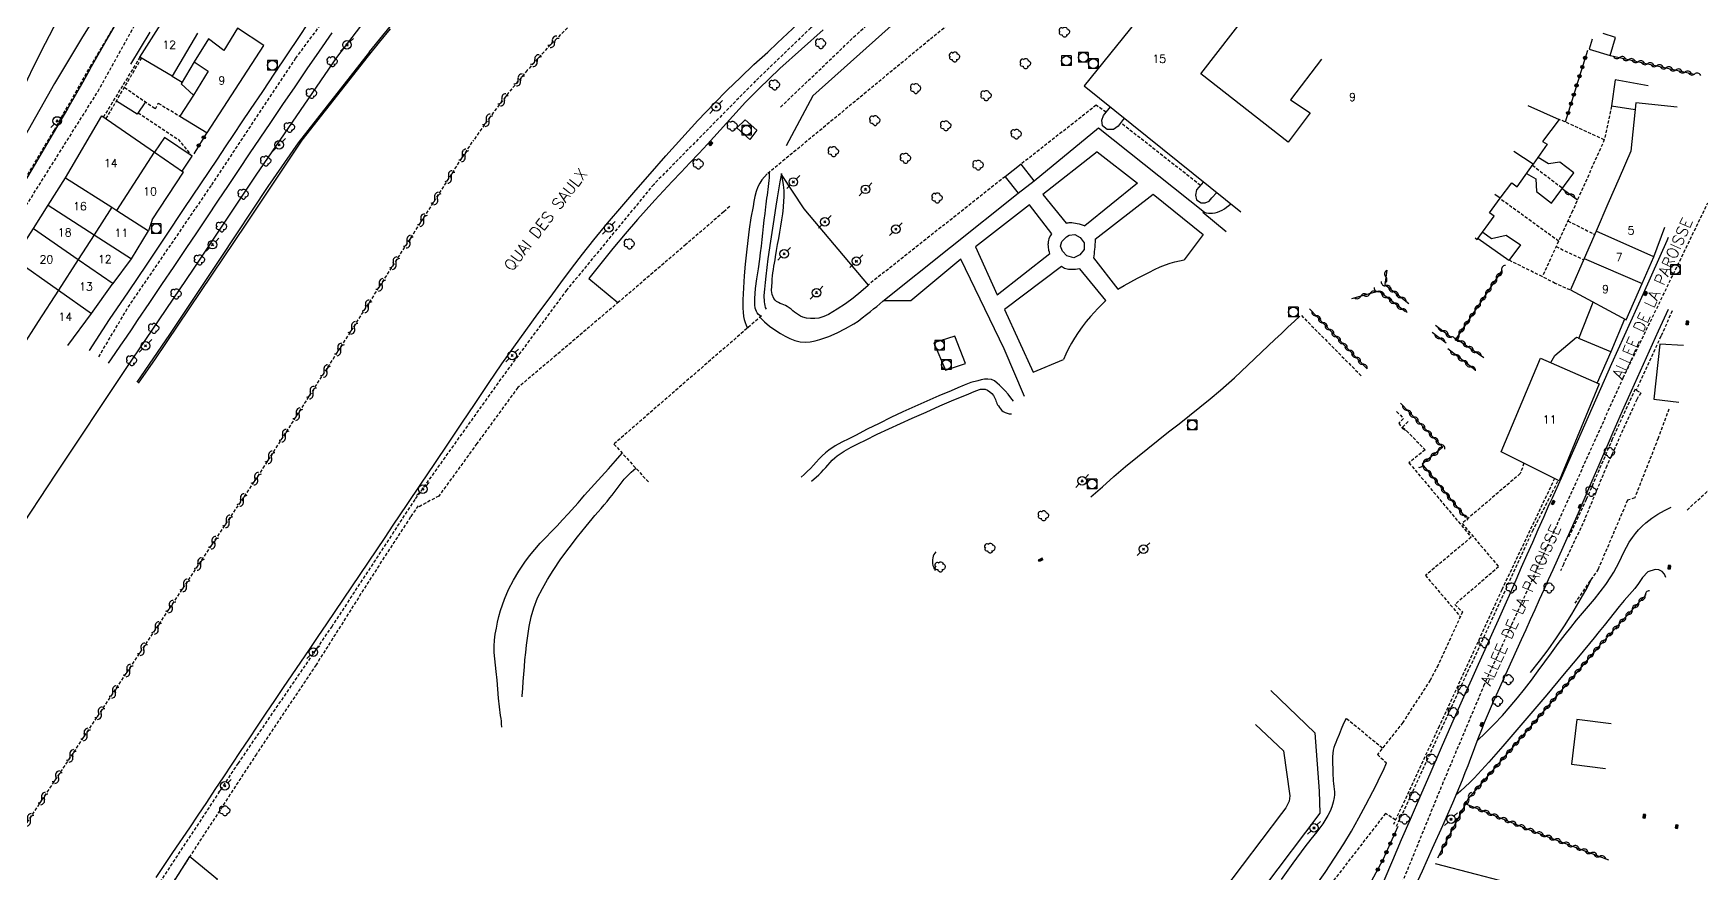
# Model space of a CAD drawing. Header units: millimetres. Extents: x 200000 to 201001, y 52999 to 54001.
# Drawn here: x 200284.6 to 200545.1, y 53679.4 to 53810.6 of the extents above; entities that cross this region are included whole.
import ezdxf
from ezdxf.enums import TextEntityAlignment as Align

# ---------------------------------------------------------------- set-up
doc = ezdxf.new("R2010")
doc.units = ezdxf.units.MM
doc.linetypes.add('DASHED', pattern=[0.75, 0.5, -0.25])
doc.layers.get('0').update_dxf_attribs({"linetype": 'CONTINUOUS'})
for name, color, linetype in [('W0001', 6, 'DASHED'), ('W0006', 2, 'CONTINUOUS'), ('W0008', 7, 'CONTINUOUS'), ('W0010', 4, 'CONTINUOUS'), ('W0014', 7, 'CONTINUOUS'), ('W0017', 7, 'CONTINUOUS'), ('W0071', 7, 'CONTINUOUS'), ('W0101', 7, 'CONTINUOUS'), ('W0104', 1, 'CONTINUOUS'), ('W0105', 7, 'CONTINUOUS'), ('W0112', 1, 'DASHED'), ('W0211', 2, 'CONTINUOUS'), ('W0214', 2, 'CONTINUOUS'), ('W0300', 7, 'CONTINUOUS'), ('W0310', 3, 'CONTINUOUS'), ('W0322', 7, 'CONTINUOUS'), ('W0323', 7, 'CONTINUOUS'), ('W0333', 7, 'CONTINUOUS'), ('W0401', 7, 'CONTINUOUS'), ('W0420', 7, 'CONTINUOUS'), ('W0473', 7, 'CONTINUOUS'), ('W0501', 5, 'DASHED'), ('W0510', 5, 'CONTINUOUS'), ('W0515', 5, 'CONTINUOUS'), ('W0989', 7, 'CONTINUOUS'), ('W0991', 7, 'CONTINUOUS'), ('W1102', 7, 'CONTINUOUS')]:
    doc.layers.add(name, color=color, linetype=linetype)
doc.styles.get("Standard").update_dxf_attribs({"font": 'romans.shx', "width": 0.85})

# ---------------------------------------------------------------- blocks, each defined once
blk = doc.blocks.new('T300')
for p, q in [((-0.8, 0.51), (-0.86, 0.34)), ((-0.86, 0.34), (-0.86, 0.17)), ((-0.86, 0.17), (-0.74, 0.06)), ((-0.69, 0.63), (-0.8, 0.51)), ((-0.8, -0.06), (-0.74, 0.06)), ((-0.74, 0.06), (-0.69, 0.11)), ((-0.57, 0.69), (-0.69, 0.63)), ((-0.46, 0.69), (-0.57, 0.69)), ((-0.29, 0.63), (-0.46, 0.69)), ((-0.29, 0.63), (-0.17, 0.74)), ((-0.23, 0.57), (-0.29, 0.63)), ((-0.17, 0.74), (-0.06, 0.8)), ((-0.06, 0.8), (0.06, 0.8)), ((0.06, 0.8), (0.23, 0.74)), ((0.23, 0.74), (0.34, 0.63)), ((0.34, 0.63), (0.4, 0.51)), ((0.46, 0.46), (0.34, 0.46)), ((0.4, 0.51), (0.4, 0.46)), ((0.57, 0.4), (0.46, 0.46)), ((0.57, 0.4), (0.69, 0.29)), ((0.69, 0.29), (0.74, 0.17)), ((0.74, 0.06), (0.69, -0.17)), ((0.74, 0.17), (0.74, 0.06)), ((-0.8, -0.17), (-0.8, -0.06)), ((-0.8, -0.23), (-0.8, -0.17)), ((-0.74, -0.34), (-0.8, -0.23)), ((-0.69, -0.4), (-0.74, -0.34)), ((-0.51, -0.46), (-0.69, -0.4)), ((-0.4, -0.46), (-0.51, -0.46)), ((-0.4, -0.46), (-0.34, -0.46)), ((-0.34, -0.46), (-0.34, -0.4)), ((-0.34, -0.51), (-0.34, -0.46)), ((-0.29, -0.63), (-0.34, -0.51)), ((-0.17, -0.74), (-0.29, -0.63)), ((-0.06, -0.8), (-0.17, -0.74)), ((0.06, -0.8), (-0.06, -0.8)), ((0.17, -0.74), (0.06, -0.8)), ((0.23, -0.69), (0.17, -0.74)), ((0.29, -0.46), (0.23, -0.46)), ((0.29, -0.63), (0.23, -0.69)), ((0.46, -0.4), (0.29, -0.46)), ((0.34, -0.51), (0.29, -0.63)), ((0.34, -0.51), (0.34, -0.46)), ((0.57, -0.34), (0.46, -0.4)), ((0.63, -0.29), (0.57, -0.34)), ((0.69, -0.17), (0.63, -0.29))]:
    blk.add_line(p, q)
blk = doc.blocks.new('T420')
for p, q in [((0.75, 0.75), (-0.75, 0.75)), ((-0.75, 0.75), (-0.75, -0.75)), ((0.75, 0.75), (0.75, -0.75)), ((0.75, -0.75), (-0.75, -0.75))]:
    blk.add_line(p, q)
blk.add_ellipse((0, 0), major_axis=(-0.53, 0.53), ratio=1, start_param=3.926991, end_param=10.210176)
blk = doc.blocks.new('T473')
for p, q in [((-0.166667, 0.166667), (0.166667, -0.166667)), ((-0.166667, -0.166667), (0.166667, 0.166667)), ((0.500001, 0.500001), (1.000002, 1.000002)), ((-1.000002, -1.000002), (-0.500001, -0.500001))]:
    blk.add_line(p, q)
blk.add_ellipse((0, 0), major_axis=(0.471405, 0.471405), ratio=1, start_param=5.4977871438, end_param=11.780972451)
blk = doc.blocks.new('T401')
for p, q in [((-0.3, 0.3), (0, 0.3)), ((-0.3, -0.25), (-0.3, 0.3)), ((-0.3, 0.15), (0, 0.15)), ((-0.3, 0), (0, 0)), ((0, 0.3), (0, -0.25)), ((-0.3, -0.15), (0, -0.15)), ((-0.3, -0.25), (-0.3, -0.3)), ((-0.3, -0.3), (0, -0.3)), ((0, -0.3), (0, -0.25))]:
    blk.add_line(p, q)
blk = doc.blocks.new('t323o')
at = {"color": 0, "linetype": 'Continuous'}
for radius in [0.25, 0.15]:
    blk.add_circle((0, 0), radius, dxfattribs=at)
blk = doc.blocks.new('t310o')
at = {"color": 0, "linetype": 'Continuous'}
for centre, start, end in [((-0.5, 0.38), 216.8699, 323.1304), ((0.5, -0.37), 36.8699, 143.1303)]:
    blk.add_arc(centre, 0.625, start, end, dxfattribs=at)
blk = doc.blocks.new('t500o')
at = {"color": 0, "linetype": 'Continuous'}
for centre, start, end in [((-0.5, 0.625), 216.8699, 323.1301), ((0.5, -0.125), 36.8699, 143.1301), ((0.5, -0.625), 36.8699, 143.1301), ((-0.5, 0.125), 216.8699, 323.1301)]:
    blk.add_arc(centre, 0.625, start, end, dxfattribs=at)
blk = doc.blocks.new('t322o')
at = {"color": 0, "linetype": 'Continuous'}
for radius in [0.25, 0.15]:
    blk.add_circle((0, 0), radius, dxfattribs=at)

msp = doc.modelspace()

# ---------------------------------------------------------------- linework, layer by layer
at = {"layer": 'W0001'}
for points in [[(200546.79, 54000), (200543.7, 53987.27), (200537.9, 53964.87), (200532.33, 53942.67), (200520.32, 53916.93), (200509.01, 53903.85), (200492.69, 53887.68), (200475.72, 53871.57), (200464.55, 53861.37), (200449.59, 53848.63), (200437.05, 53838.16), (200421.08, 53824.31), (200405.96, 53811.41), (200397.36, 53803.14), (200381.44, 53786.99), (200367.84, 53770.48), (200357.57, 53756.6), (200344.14, 53737.78), (200331.21, 53718.02), (200316.53, 53696.6), (200300.16, 53671.7), (200299.69, 53671)], [(200542.82, 53736.14), (200551.09, 53743.81), (200562.26, 53757.59), (200571, 53771.81), (200577.93, 53789.13), (200582.27, 53806.72), (200586.16, 53822.9), (200589.12, 53834.1), (200595.37, 53858.06), (200601.41, 53880.03), (200606.9, 53899.16), (200613.73, 53919.67), (200622.23, 53940.18), (200630.79, 53958.42), (200639.8, 53973.72), (200653.39, 53988.51), (200664.8, 54000)], [(200294.78, 53760.06), (200299.38, 53767.82), (200312.43, 53786.9), (200325.52, 53806.66), (200337.71, 53823.02), (200349.47, 53835.46), (200372.42, 53855.27), (200385.84, 53866.48), (200401.67, 53879.35), (200419.2, 53894.19), (200433.25, 53905.79), (200443.45, 53915.11), (200454.56, 53926.1), (200466.24, 53939.92), (200475.2, 53953.06)], [(200401.25, 53799.05), (200412.65, 53809.96), (200430.52, 53826.24), (200447.3, 53838.35), (200464.46, 53850.34), (200483.21, 53867.43), (200499.04, 53885.04), (200515.35, 53902.43), (200525.22, 53911.43), (200530.35, 53915.7)], [(200266.09, 53754.88), (200266.09, 53754.88), (200266.09, 53754.88), (200278.66, 53776.07), (200294.68, 53801.53), (200303.61, 53817.66), (200321.26, 53838.62)], [(200493.43, 53671), (200493.49, 53671.16), (200497.49, 53675.85), (200504.6, 53693.27), (200511.1, 53708.71), (200518.19, 53724.26), (200524.66, 53738.62), (200532.84, 53756.79), (200546.05, 53784.09)]]:
    msp.add_lwpolyline(points, dxfattribs=at)
at = {"layer": 'W0006'}
for points in [[(200331.96, 53806.79), (200339.98, 53817.33), (200344.75, 53822.69), (200350.15, 53828.95), (200359.31, 53837.95), (200369.04, 53846.33), (200376.82, 53852.83), (200385.48, 53859.79), (200394.99, 53867.86), (200404.49, 53875.66), (200415.11, 53884.66), (200422.51, 53890.85), (200428.41, 53896.01)], [(200436.27, 53827.59), (200419.51, 53812.62), (200406.31, 53800.83), (200402.11, 53793.03)], [(200281.8, 53732.15), (200288.07, 53741.76), (200298.96, 53758.09), (200309.6, 53773.74), (200319.38, 53788.42), (200331.96, 53806.79)], [(200425.5, 53729.61), (200425.34, 53729.4), (200425.21, 53729.17), (200425.1, 53728.92), (200425.03, 53728.67), (200424.98, 53728.37), (200424.97, 53728.07), (200425, 53727.78), (200425.05, 53727.49), (200425.11, 53727.28), (200425.19, 53727.08), (200425.29, 53726.89), (200425.41, 53726.71)], [(200475.4, 53702.66), (200479.78, 53698.52), (200480.79, 53691.52), (200480.65, 53690.68), (200480.18, 53689.64), (200479.46, 53688.74), (200470.24, 53676.59), (200465.99, 53671)]]:
    msp.add_lwpolyline(points, dxfattribs=at)
at = {"layer": 'W0008'}
for points in [[(200293.44, 53805.05), (200294.67, 53807.23), (200295.92, 53809.39), (200297.21, 53811.54)], [(200331.18, 53810.63), (200329.2, 53807.79), (200327.28, 53805.02), (200325.38, 53802.24), (200323.49, 53799.46), (200321.6, 53796.67), (200319.94, 53794.21), (200318.29, 53791.75), (200316.64, 53789.29), (200314.99, 53786.83), (200313.34, 53784.36), (200311.69, 53781.9), (200310.04, 53779.43), (200308.39, 53776.97), (200306.5, 53774.16), (200304.6, 53771.34), (200302.7, 53768.53), (200300.8, 53765.72), (200299.92, 53764.43), (200299.04, 53763.14), (200298.16, 53761.86), (200297.29, 53760.57), (200296.26, 53759.07)], [(200299.77, 53805.78), (200302.79, 53810.77)], [(200407.9, 53811.12), (200404.5, 53808.11), (200401.14, 53805.06), (200397.86, 53801.92), (200396.82, 53800.87), (200395.8, 53799.81), (200394.8, 53798.73), (200393.81, 53797.64), (200392.82, 53796.54), (200391.84, 53795.44), (200390.84, 53794.35), (200389.85, 53793.26), (200388.48, 53791.8), (200387.1, 53790.34), (200385.72, 53788.88), (200384.34, 53787.43), (200382.97, 53785.97), (200381.6, 53784.5), (200380.25, 53783.01), (200378.92, 53781.51), (200376.97, 53779.25), (200375.05, 53776.96), (200373.17, 53774.65), (200371.32, 53772.3)], [(200293.44, 53805.05), (200292.28, 53802.96), (200291.1, 53800.87), (200289.91, 53798.8), (200288.71, 53796.73), (200283.67, 53788.17), (200278.56, 53779.65), (200273.43, 53771.14), (200268.28, 53762.21), (200268.28, 53762.21), (200268.28, 53762.21), (200264.35, 53755.95)], [(200371.32, 53772.3), (200375.85, 53768.53)], [(200500.46, 53677.57), (200501.48, 53679.78), (200503.08, 53683.32), (200504.67, 53686.87), (200506.22, 53690.43), (200507.73, 53694.02), (200508.18, 53695.13), (200508.62, 53696.24), (200509.04, 53697.37), (200509.46, 53698.49), (200509.88, 53699.61), (200510.31, 53700.73), (200510.75, 53701.85), (200511.2, 53702.96), (200512.59, 53706.22), (200514.04, 53709.46), (200515.5, 53712.7), (200516.96, 53715.93), (200517.66, 53717.49), (200518.36, 53719.05), (200519.07, 53720.6), (200519.77, 53722.16), (200520.48, 53723.71), (200521.18, 53725.27), (200521.88, 53726.83), (200522.58, 53728.38), (200523.67, 53730.82), (200524.76, 53733.26), (200525.84, 53735.71), (200526.92, 53738.15), (200527.65, 53739.84), (200528.38, 53741.52), (200529.1, 53743.21), (200529.82, 53744.9), (200530.54, 53746.59), (200531.27, 53748.28), (200532, 53749.96), (200532.74, 53751.64), (200534.6, 53755.81), (200536.46, 53759.97), (200538.37, 53764.11), (200539.92, 53767.5)], [(200523.17, 53741.12), (200522.68, 53740.08), (200522.2, 53739.03), (200521.72, 53737.99), (200521.25, 53736.94), (200520.37, 53734.99), (200519.51, 53733.03), (200518.65, 53731.08), (200517.79, 53729.12), (200516.93, 53727.16), (200516.08, 53725.2), (200515.22, 53723.24), (200514.35, 53721.28), (200513.31, 53718.96), (200512.27, 53716.64), (200511.23, 53714.32), (200510.18, 53712), (200509.14, 53709.68), (200508.09, 53707.36), (200507.06, 53705.04), (200506.02, 53702.72), (200504.39, 53698.99), (200502.78, 53695.27), (200501.17, 53691.54), (200499.56, 53687.81), (200498.19, 53684.62), (200496.82, 53681.43), (200495.45, 53678.25)]]:
    msp.add_lwpolyline(points, dxfattribs=at)
at = {"layer": 'W0010'}
for points in [[(200337.07, 53807.67), (200338.69, 53809.68), (200340.33, 53811.69)], [(200337.07, 53807.67), (200325.93, 53793.49), (200321.19, 53786.63), (200313.73, 53775.39), (200305.81, 53763.57), (200300.73, 53756.09)]]:
    msp.add_lwpolyline(points, dxfattribs=at)
at = {"layer": 'W0014'}
for points in [[(200326.06, 53810.08), (200324.15, 53807.22), (200322.24, 53804.37), (200320.33, 53801.51), (200318.41, 53798.66), (200317.12, 53796.73), (200315.83, 53794.8), (200314.54, 53792.87), (200313.25, 53790.94), (200311.97, 53789.01), (200310.68, 53787.08), (200309.38, 53785.16), (200308.09, 53783.23), (200305.18, 53778.88), (200302.27, 53774.54), (200299.36, 53770.2), (200296.43, 53765.87), (200293.3, 53761.05), (200293.3, 53761.05)], [(200327.37, 53812.05), (200326.06, 53810.08)], [(200539.87, 53778.69), (200539.67, 53778.18), (200535.97, 53769.9), (200530.99, 53758.94), (200523.17, 53741.12)], [(200449.71, 53738.18), (200451.51, 53739.77), (200453.31, 53741.35), (200455.14, 53742.91), (200456.97, 53744.45), (200458.58, 53745.77), (200460.21, 53747.06), (200461.84, 53748.34), (200463.48, 53749.62), (200465.12, 53750.9), (200466.75, 53752.19), (200468.36, 53753.51), (200469.95, 53754.85), (200472.12, 53756.78), (200474.24, 53758.76), (200476.34, 53760.77), (200478.45, 53762.76), (200479.47, 53763.71), (200480.49, 53764.67), (200481.51, 53765.62), (200482.33, 53766.43)]]:
    msp.add_lwpolyline(points, dxfattribs=at)
at = {"layer": 'W0017'}
for points in [[(200477.79, 53707.95), (200484.66, 53701.37)], [(200484.66, 53701.37), (200485.36, 53692.25), (200485.47, 53688.81)], [(200485.47, 53688.81), (200476.69, 53677.16), (200471.92, 53671)], [(200503.49, 53680.92), (200509.89, 53679.3), (200517.08, 53677.4)]]:
    msp.add_lwpolyline(points, dxfattribs=at)
at = {"layer": 'W0071'}
for points in [[(200450.69, 53792.07), (200442.19, 53785.41), (200445.87, 53780.93)], [(200450.69, 53792.07), (200457.01, 53787.17), (200448.79, 53780.51)], [(200450.39, 53778.44), (200459.42, 53785.45), (200467.26, 53779.14), (200464.28, 53775.23)], [(200443.59, 53779.26), (200440.12, 53783.81), (200431.7, 53777.22), (200435.08, 53769.76), (200443.31, 53776.21)], [(200467.17, 53782.65), (200470.83, 53779.63)], [(200443.31, 53776.21), (200443.23, 53776.42), (200443.17, 53776.64), (200443.12, 53776.86), (200443.09, 53777.09), (200443.08, 53777.23), (200443.07, 53777.37), (200443.06, 53777.52), (200443.06, 53777.66), (200443.07, 53777.81), (200443.08, 53777.95), (200443.11, 53778.1), (200443.14, 53778.24), (200443.21, 53778.51), (200443.31, 53778.77), (200443.44, 53779.03), (200443.59, 53779.26)], [(200445.87, 53780.93), (200446.02, 53780.97), (200446.17, 53780.99), (200446.32, 53781.01), (200446.48, 53781.01), (200446.75, 53781.01), (200447.02, 53780.98), (200447.29, 53780.95), (200447.56, 53780.89), (200447.88, 53780.82), (200448.19, 53780.73), (200448.49, 53780.63), (200448.79, 53780.51)], [(200450.39, 53778.44), (200450.37, 53778.03), (200450.35, 53777.62), (200450.32, 53777.21), (200450.28, 53776.81), (200450.24, 53776.48), (200450.2, 53776.16), (200450.15, 53775.84), (200450.1, 53775.52)], [(200439.35, 53753.84), (200436.16, 53761.31), (200429.4, 53775.29), (200421.59, 53768.78), (200417.31, 53768.81)], [(200445.11, 53774.14), (200436.21, 53767.47), (200440.72, 53757.65), (200445.43, 53759.63)], [(200447.96, 53773.78), (200447.64, 53773.73), (200447.32, 53773.7), (200447, 53773.69), (200446.67, 53773.69), (200446.45, 53773.7), (200446.23, 53773.72), (200446.01, 53773.76), (200445.79, 53773.81), (200445.61, 53773.87), (200445.44, 53773.95), (200445.27, 53774.04), (200445.11, 53774.14)], [(200452.05, 53768.84), (200447.96, 53773.78)], [(200450.1, 53775.52), (200453.92, 53770.63)], [(200453.92, 53770.63), (200454.93, 53771.22), (200455.95, 53771.79), (200456.97, 53772.34), (200458.01, 53772.88), (200458.84, 53773.29), (200459.67, 53773.7), (200460.51, 53774.09), (200461.38, 53774.43), (200462.09, 53774.67), (200462.81, 53774.89), (200463.54, 53775.07), (200464.28, 53775.23)], [(200452.05, 53768.84), (200451.42, 53768.25), (200450.81, 53767.63), (200450.22, 53767), (200449.65, 53766.35), (200448.98, 53765.55), (200448.33, 53764.72), (200447.71, 53763.87), (200447.14, 53762.99), (200446.66, 53762.18), (200446.21, 53761.35), (200445.81, 53760.5), (200445.43, 53759.63)], [(200510.05, 53700.11), (200511.4, 53701.39), (200512.7, 53702.7), (200513.97, 53704.05), (200515.2, 53705.44), (200516.33, 53706.8), (200517.43, 53708.19), (200518.5, 53709.59), (200519.55, 53711.01), (200520.59, 53712.44), (200521.63, 53713.86), (200522.69, 53715.28), (200523.76, 53716.68), (200524.66, 53717.81), (200525.57, 53718.92), (200526.5, 53720.01), (200527.43, 53721.11), (200528.35, 53722.22), (200529.24, 53723.35), (200530.11, 53724.5), (200530.93, 53725.69), (200531.39, 53726.43), (200531.81, 53727.2), (200532.2, 53727.98), (200532.58, 53728.77), (200532.96, 53729.56), (200533.36, 53730.34), (200533.79, 53731.1), (200534.28, 53731.83), (200534.75, 53732.45), (200535.25, 53733.05), (200535.8, 53733.61), (200536.38, 53734.13), (200537.3, 53734.84), (200538.27, 53735.48), (200539.28, 53736.06), (200540.33, 53736.56)], [(200539.52, 53725.58), (200539.3, 53726.11), (200538.91, 53726.53), (200538.4, 53726.79), (200537.83, 53726.86), (200536.7, 53726.47), (200535.83, 53725.61), (200535.23, 53724.66), (200534.67, 53723.88), (200533.83, 53722.96), (200533.01, 53722.01), (200532.21, 53721.06), (200531.43, 53720.08), (200530.65, 53719.11), (200529.88, 53718.13), (200529.1, 53717.16), (200528.31, 53716.2), (200525.84, 53713.22), (200523.37, 53710.25), (200520.89, 53707.29), (200518.39, 53704.34), (200516.22, 53701.8), (200514.05, 53699.25), (200511.85, 53696.74), (200509.57, 53694.29), (200508.88, 53693.59), (200508.17, 53692.91), (200507.45, 53692.25), (200506.71, 53691.6)]]:
    msp.add_lwpolyline(points, dxfattribs=at)
at = {"layer": 'W0101'}
for points in [[(200462.82, 53832.49), (200468.55, 53827.39), (200468.61, 53827.39), (200455.7, 53811.05), (200448.66, 53802.36), (200473.15, 53782.69), (200473.15, 53782.69)], [(200301.21, 53806.85), (200305.55, 53813.72)], [(200483.93, 53798.15), (200480.54, 53793.58), (200466.86, 53804.26), (200474.28, 53813.76)], [(200310.18, 53810.6), (200306.23, 53803.88), (200301.21, 53806.85)], [(200320.56, 53808.68), (200316.43, 53811.39), (200314.33, 53807.9), (200311.93, 53809.73), (200309.68, 53806.1), (200311.87, 53804.66), (200309.6, 53800.9), (200307.46, 53797.64), (200311.73, 53795.04)], [(200311.73, 53795.04), (200320.56, 53808.68)], [(200485.72, 53806.53), (200480.88, 53800.19), (200483.93, 53798.15)], [(200541.29, 53799.04), (200534.82, 53799.71), (200534.05, 53792.16)], [(200289.58, 53788.03), (200295.26, 53797.7)], [(200295.26, 53797.7), (200303.51, 53792.01)], [(200517.96, 53799.32), (200522.83, 53797.14), (200520.22, 53793.67), (200520.99, 53793.25), (200518.79, 53790.14)], [(200303.51, 53792.01), (200308.04, 53788.88)], [(200534.05, 53792.16), (200532.22, 53787.98)], [(200513.64, 53784.82), (200515.43, 53787.25), (200516.27, 53786.59), (200518.79, 53790.14)], [(200286.88, 53783.72), (200289.58, 53788.03)], [(200303.13, 53781.46), (200308.04, 53788.88)], [(200532.22, 53787.98), (200530.45, 53783.95)], [(200509.7, 53778.65), (200510.04, 53778.39), (200512.68, 53782.01), (200511.96, 53782.55), (200513.64, 53784.82)], [(200530.45, 53783.95), (200528.61, 53779.7)], [(200284.57, 53780.1), (200286.88, 53783.72)], [(200303.13, 53781.46), (200302.57, 53779.75)], [(200281.55, 53775.35), (200281.72, 53775.64), (200284.57, 53780.1)], [(200299.9, 53775.38), (200302.57, 53779.75)], [(200528.61, 53779.7), (200526.76, 53775.43)], [(200537.64, 53775.66), (200539.33, 53780.28)], [(200297.02, 53771.5), (200299.9, 53775.38)], [(200526.76, 53775.43), (200524.63, 53770.5), (200533.32, 53765.82)], [(200535.81, 53771.5), (200537.64, 53775.66)], [(200293.64, 53766.8), (200296.9, 53771.34), (200297.02, 53771.5)], [(200533.32, 53765.82), (200535.81, 53771.5)], [(200289.93, 53761.82), (200293.64, 53766.8)], [(200522.86, 53740.71), (200513.76, 53745.2), (200519.94, 53759.84), (200529.11, 53755.82)], [(200529.11, 53755.82), (200522.86, 53740.71)], [(200530.94, 53702.76), (200525.61, 53703.43), (200524.79, 53696.46), (200530.07, 53695.8)]]:
    msp.add_lwpolyline(points, dxfattribs=at)
at = {"layer": 'W0104'}
for points in [[(200527.97, 53809.67), (200527.5, 53808.12), (200530.79, 53807.11), (200531.65, 53809.94), (200529.73, 53810.53)], [(200309.68, 53806.1), (200307.66, 53802.67), (200309.6, 53800.9)], [(200306.23, 53803.88), (200307.82, 53802.94)], [(200536.74, 53802.35), (200536.74, 53802.35), (200536.74, 53802.35), (200531.59, 53803.3), (200531.02, 53799.24), (200534.72, 53798.67)], [(200302.1, 53799.85), (200300.79, 53797.93), (200297.54, 53800)], [(200454.92, 53797.33), (200453.96, 53796.06), (200453.23, 53795.58), (200452.28, 53795.56), (200451.52, 53796.13), (200451.44, 53797.01), (200451.69, 53797.76), (200452.76, 53799.07)], [(200307.83, 53789.03), (200309.35, 53791.4), (200305.06, 53794.29), (200303.51, 53792.01)], [(200517.76, 53788.69), (200519.19, 53787.86), (200519.3, 53785.89), (200521.62, 53784.04), (200525.15, 53788.79), (200522.95, 53790.47), (200521.16, 53790.17), (200519.54, 53791.2)], [(200467.32, 53787.36), (200466.19, 53786.12), (200466.07, 53785.3), (200466.22, 53784.56), (200466.91, 53784.1), (200467.58, 53784.11), (200468.19, 53784.39), (200468.59, 53784.87), (200469.37, 53785.71)], [(200510.93, 53779.55), (200512.29, 53778.55), (200514.57, 53779.07), (200516.78, 53777.53), (200514.99, 53775.09), (200510.17, 53778.5)], [(200533.06, 53765.96), (200530.9, 53760.84), (200525.9, 53762.94), (200528.13, 53768.61)], [(200521.52, 53759.15), (200522.15, 53760.26), (200525.52, 53763.14), (200525.9, 53763.01)], [(200530.9, 53760.84), (200528.75, 53755.98)]]:
    msp.add_lwpolyline(points, dxfattribs=at)
msp.add_lwpolyline([(200308.97, 53682.05), (200305.81, 53677.11), (200309.94, 53673.6), (200313.31, 53678.47)], close=True, dxfattribs=at)
at = {"layer": 'W0105'}
msp.add_lwpolyline([(200438.36, 53785.6), (200440.83, 53787.54), (200438.8, 53790.14), (200436.32, 53788.19)], close=True, dxfattribs=at)
at = {"layer": 'W0112'}
for points in [[(200293.45, 53805.36), (200299.37, 53815.25), (200305.39, 53824.04), (200306.76, 53826.17)], [(200436.66, 53819.46), (200424.49, 53809.54)], [(200424.49, 53809.54), (200399.17, 53788.61)], [(200275.51, 53777.72), (200276.68, 53776.93), (200280.62, 53783.37), (200287.81, 53795.42), (200293.45, 53805.36)], [(200301.21, 53806.85), (200295.53, 53797.52)], [(200295.92, 53797.25), (200301.44, 53806.65)], [(200298.79, 53802.14), (200303.66, 53798.77), (200304.08, 53799.65)], [(200304.08, 53799.65), (200307.46, 53797.64)], [(200300.96, 53798.17), (200307.17, 53794.04), (200309.35, 53791.4)], [(200452.11, 53798.27), (200450.53, 53799.33), (200438.73, 53790.08)], [(200531.02, 53799.18), (200529.89, 53793.97), (200524.94, 53782.86), (200520.19, 53772.58), (200515.03, 53775.14)], [(200529.89, 53793.95), (200522.83, 53797.14)], [(200466.83, 53786.82), (200454.37, 53796.6)], [(200518.67, 53789.97), (200523.37, 53786.39)], [(200436.32, 53788.19), (200414.92, 53771.27)], [(200522.75, 53778.12), (200513.59, 53784.76)], [(200392.37, 53782.69), (200386.47, 53777.59), (200376.01, 53768.64), (200366.22, 53760.31), (200360.22, 53755.26)], [(200393.31, 53783.53), (200392.37, 53782.69)], [(200524.21, 53781.27), (200528.38, 53779.16)], [(200522.36, 53777.28), (200526.67, 53775.21)], [(200524.57, 53770.5), (200522.22, 53771.53), (200520.19, 53772.58)], [(200398.27, 53766.45), (200375.23, 53746.44), (200380.62, 53740.5)], [(200482.58, 53766.52), (200491.94, 53757.08)], [(200540.5, 53767.23), (200538.72, 53763.26), (200534.87, 53754.85)], [(200360.22, 53755.26), (200353.82, 53746.5), (200347.88, 53738.31)], [(200534.87, 53754.85), (200535.6, 53754.44), (200534.96, 53753.42), (200530.26, 53743.02), (200526.54, 53734.02), (200523.5, 53727.65), (200523.04, 53726.62)], [(200534.69, 53755.02), (200531.14, 53747.21), (200527.07, 53737.78), (200524.32, 53731.89)], [(200497.46, 53751.51), (200498.54, 53750.42), (200497.78, 53749.69), (200498.39, 53748.86), (200498.99, 53748.52)], [(200539.99, 53751.9), (200538.29, 53747.34), (200534.64, 53738.04), (200533.51, 53737.66), (200528.93, 53726.91), (200525.27, 53721.6)], [(200499.27, 53749.95), (200498.39, 53749.1), (200498.99, 53748.52), (200501.91, 53745.53), (200499.38, 53743.52), (200509.12, 53731.89), (200501.96, 53725.92), (200507.32, 53719.58)], [(200517.34, 53743.44), (200516.77, 53741.82), (200507.67, 53734.03), (200513.39, 53727.27), (200506.55, 53721.39), (200507.76, 53720.22), (200503.92, 53711.93), (200502.71, 53709.59), (200498.41, 53702.95), (200494.45, 53697.94), (200495.9, 53696.65)], [(200522.12, 53741.07), (200513.9, 53723.7), (200504.09, 53702.37), (200496.97, 53687.05)], [(200497.46, 53686.76), (200504.46, 53701.96), (200512.95, 53720.35), (200518.69, 53732.85), (200522.72, 53740.78)], [(200347.88, 53738.31), (200344.74, 53736.63)], [(200344.66, 53736.78), (200343.45, 53735.05), (200337.33, 53725.62), (200328.71, 53711.95), (200319.4, 53698.03), (200302.62, 53672.25)], [(200495.24, 53698.94), (200489.56, 53703.61)], [(200497.29, 53687.72), (200495.72, 53688.77), (200483.48, 53672.93)]]:
    msp.add_lwpolyline(points, dxfattribs=at)
at = {"layer": 'W0211'}
for points in [[(200304.92, 53827.38), (200304.12, 53826.37), (200303.3, 53825.37), (200302.48, 53824.37), (200301.65, 53823.39), (200301.19, 53822.87), (200300.72, 53822.36), (200300.24, 53821.85), (200299.76, 53821.35), (200299.29, 53820.84), (200298.82, 53820.32), (200298.37, 53819.79), (200297.94, 53819.24), (200296.75, 53817.52), (200295.66, 53815.73), (200294.61, 53813.91), (200293.54, 53812.12), (200292.11, 53809.78), (200290.68, 53807.43), (200289.26, 53805.09), (200287.85, 53802.74)], [(200287.85, 53802.74), (200282.63, 53793.44), (200277.48, 53784.45), (200273.61, 53778.53), (200272.02, 53775.85), (200270.86, 53775.21), (200269.45, 53775.49), (200262.62, 53777.87), (200261.44, 53778.24)], [(200440.83, 53787.54), (200450.92, 53795.79), (200467.43, 53782.66)], [(200398.24, 53766.36), (200398, 53766.51), (200397.79, 53766.69), (200397.62, 53766.91), (200397.48, 53767.16), (200397.31, 53767.65), (200397.24, 53768.17), (200397.23, 53768.68), (200397.24, 53769.19), (200397.32, 53770.73), (200397.53, 53772.26), (200397.79, 53773.78), (200398.01, 53775.3), (200398.13, 53776.32), (200398.25, 53777.34), (200398.36, 53778.36), (200398.48, 53779.38), (200398.59, 53780.4), (200398.71, 53781.42), (200398.83, 53782.44), (200398.95, 53783.46), (200399.01, 53783.91), (200399.07, 53784.37), (200399.13, 53784.83), (200399.2, 53785.29), (200399.26, 53785.75), (200399.32, 53786.21), (200399.38, 53786.67), (200399.43, 53787.13), (200399.47, 53787.57), (200399.5, 53788.02), (200399.53, 53788.47), (200399.55, 53788.92)], [(200401.38, 53788.68), (200401.15, 53787.41), (200400.94, 53786.14), (200400.73, 53784.86), (200400.52, 53783.58), (200400.09, 53780.85), (200399.67, 53778.12), (200399.28, 53775.38), (200398.95, 53772.64), (200398.84, 53771.65), (200398.72, 53770.65), (200398.66, 53769.64), (200398.69, 53768.63), (200398.73, 53768.34), (200398.79, 53768.05), (200398.87, 53767.76), (200398.98, 53767.49)], [(200417.23, 53768.75), (200438.36, 53785.6)], [(200467.43, 53782.66), (200467.74, 53782.56), (200468.06, 53782.49), (200468.39, 53782.47), (200468.72, 53782.48), (200469.11, 53782.55), (200469.49, 53782.66), (200469.85, 53782.81), (200470.2, 53782.98), (200470.57, 53783.19), (200470.91, 53783.42), (200471.24, 53783.68), (200471.55, 53783.96)], [(200398.02, 53766.24), (200398.76, 53765.53), (200399.55, 53764.87), (200400.38, 53764.27), (200401.25, 53763.72), (200401.97, 53763.3), (200402.71, 53762.92), (200403.5, 53762.61), (200404.32, 53762.42), (200405.1, 53762.36), (200405.87, 53762.42), (200406.63, 53762.55), (200407.37, 53762.74), (200408.77, 53763.21), (200410.11, 53763.8), (200411.41, 53764.48), (200412.68, 53765.21), (200413.37, 53765.65), (200414.02, 53766.14), (200414.66, 53766.65), (200415.29, 53767.15), (200415.78, 53767.54), (200416.27, 53767.94), (200416.75, 53768.34), (200417.23, 53768.75)], [(200406.08, 53740.66), (200407.24, 53741.65), (200407.61, 53742.01), (200407.97, 53742.39), (200408.3, 53742.77), (200408.64, 53743.16), (200408.98, 53743.55), (200409.33, 53743.93), (200409.71, 53744.29), (200410.1, 53744.62), (200411.16, 53745.34), (200412.27, 53745.95), (200413.41, 53746.51), (200414.54, 53747.07), (200416.33, 53747.96), (200418.15, 53748.81), (200419.97, 53749.64), (200421.8, 53750.46), (200423.97, 53751.43), (200426.14, 53752.41), (200428.33, 53753.34), (200430.55, 53754.21), (200431.14, 53754.47), (200431.77, 53754.77), (200432.46, 53754.99), (200433.18, 53755), (200433.58, 53754.86), (200433.93, 53754.61), (200434.23, 53754.31), (200434.48, 53754), (200434.61, 53753.82), (200434.72, 53753.62), (200434.81, 53753.41), (200434.89, 53753.2), (200434.97, 53753), (200435.05, 53752.79), (200435.14, 53752.58), (200435.26, 53752.39), (200435.42, 53752.15), (200435.59, 53751.92), (200435.79, 53751.7), (200436.02, 53751.52), (200436.32, 53751.36), (200436.64, 53751.25), (200436.97, 53751.18), (200437.31, 53751.17)], [(200360.89, 53706.99), (200360.91, 53707.12), (200360.99, 53708.25), (200361.07, 53709.38), (200361.15, 53710.51), (200361.24, 53711.65), (200361.34, 53712.77), (200361.45, 53713.9), (200361.6, 53715.03), (200361.79, 53716.5), (200362.01, 53717.97), (200362.3, 53719.44), (200362.71, 53720.88), (200363.32, 53722.41), (200364.06, 53723.88), (200364.87, 53725.3), (200365.73, 53726.7), (200366.93, 53728.5), (200368.22, 53730.24), (200369.55, 53731.94), (200370.89, 53733.64), (200371.35, 53734.2), (200371.81, 53734.75), (200372.27, 53735.3), (200372.75, 53735.85), (200373.22, 53736.39), (200373.69, 53736.94), (200374.15, 53737.49), (200374.61, 53738.04), (200374.94, 53738.45), (200375.25, 53738.87), (200375.56, 53739.29), (200375.87, 53739.71), (200376.19, 53740.13), (200376.51, 53740.55), (200376.85, 53740.95), (200377.2, 53741.34), (200377.54, 53741.7), (200377.9, 53742.03), (200378.28, 53742.35), (200378.67, 53742.66)], [(200518.38, 53710.75), (200519.77, 53712.52), (200521.12, 53714.33), (200522.42, 53716.18), (200523.67, 53718.05), (200524.82, 53719.88), (200525.93, 53721.74), (200526.98, 53723.63), (200527.99, 53725.54)], [(200480.04, 53671), (200480.85, 53672.03), (200481.65, 53673.08), (200482.43, 53674.13), (200483.21, 53675.19), (200484.76, 53677.35), (200486.28, 53679.54), (200487.76, 53681.75), (200489.19, 53684), (200490.39, 53686.01), (200491.55, 53688.05), (200492.66, 53690.11), (200493.75, 53692.19), (200494.31, 53693.29), (200494.86, 53694.4), (200495.39, 53695.52), (200495.9, 53696.65)]]:
    msp.add_lwpolyline(points, dxfattribs=at)
at = {"layer": 'W0214'}
for points in [[(200282.8, 53801.57), (200284.59, 53805.33), (200286.45, 53809.06), (200288.37, 53812.75), (200290.35, 53816.42), (200291.85, 53819.13), (200293.38, 53821.84), (200294.99, 53824.51), (200296.73, 53827.09), (200297.19, 53827.7), (200297.66, 53828.3), (200298.17, 53828.87), (200298.73, 53829.39), (200299.09, 53829.69), (200299.48, 53829.95), (200299.89, 53830.19), (200300.31, 53830.4)], [(200399.17, 53788.61), (200398.73, 53788.17), (200398.34, 53787.68), (200398, 53787.16), (200397.71, 53786.62), (200397.43, 53785.87), (200397.23, 53785.1), (200397.09, 53784.32), (200396.95, 53783.55), (200396.63, 53781.78), (200396.36, 53779.99), (200396.13, 53778.2), (200395.92, 53776.41), (200395.73, 53774.55), (200395.57, 53772.69), (200395.44, 53770.82), (200395.38, 53768.94), (200395.37, 53768.3), (200395.38, 53767.66), (200395.41, 53767.01), (200395.49, 53766.37), (200395.59, 53765.9), (200395.72, 53765.44), (200395.88, 53764.98), (200396.07, 53764.54)], [(200414.93, 53771.2), (200413.79, 53770.19), (200412.61, 53769.24), (200411.38, 53768.35), (200410.11, 53767.52), (200409.43, 53767.1), (200408.74, 53766.69), (200408, 53766.34), (200407.22, 53766.11), (200406.59, 53766.03), (200405.95, 53766.02), (200405.32, 53766.11), (200404.71, 53766.27), (200404.36, 53766.41), (200404.04, 53766.6), (200403.74, 53766.81), (200403.45, 53767.03), (200403.17, 53767.26), (200402.89, 53767.49), (200402.6, 53767.72), (200402.3, 53767.92), (200402.04, 53768.07), (200401.76, 53768.19), (200401.48, 53768.3), (200401.2, 53768.41), (200400.91, 53768.54), (200400.63, 53768.71), (200400.39, 53768.92), (200400.18, 53769.17), (200399.93, 53769.78), (200399.86, 53770.44), (200399.9, 53771.08), (200399.93, 53771.68), (200399.95, 53772.19), (200400, 53772.69), (200400.06, 53773.19), (200400.14, 53773.69), (200400.22, 53774.19), (200400.31, 53774.69), (200400.39, 53775.19), (200400.47, 53775.69), (200400.62, 53776.65), (200400.79, 53777.61), (200400.96, 53778.56), (200401.13, 53779.52), (200401.3, 53780.48), (200401.45, 53781.44), (200401.59, 53782.4), (200401.69, 53783.37), (200401.72, 53783.75), (200401.75, 53784.13), (200401.78, 53784.51), (200401.79, 53784.9), (200401.8, 53785.28), (200401.8, 53785.66), (200401.79, 53786.04), (200401.77, 53786.43), (200401.72, 53786.99), (200401.63, 53787.56), (200401.52, 53788.12), (200401.38, 53788.67)], [(200437.62, 53753.11), (200437.21, 53753.68), (200436.78, 53754.23), (200436.31, 53754.75), (200435.82, 53755.25), (200435.46, 53755.61), (200435.08, 53755.97), (200434.66, 53756.29), (200434.17, 53756.51), (200433.63, 53756.59), (200433.09, 53756.56), (200432.57, 53756.45), (200432.07, 53756.33), (200430.99, 53756.03), (200429.94, 53755.64), (200428.92, 53755.2), (200427.89, 53754.77), (200425.99, 53753.98), (200424.1, 53753.15), (200422.23, 53752.31), (200420.36, 53751.45), (200418.49, 53750.56), (200416.64, 53749.66), (200414.8, 53748.74), (200412.96, 53747.79), (200411.91, 53747.25), (200410.84, 53746.72), (200409.79, 53746.14), (200408.8, 53745.48), (200408.27, 53745.05), (200407.77, 53744.59), (200407.29, 53744.11), (200406.82, 53743.62), (200406.37, 53743.12), (200405.91, 53742.62), (200405.43, 53742.14), (200404.94, 53741.68), (200404.45, 53741.26)], [(200357.71, 53702.21), (200357.71, 53702.26), (200357.69, 53702.71), (200357.65, 53703.16), (200357.6, 53703.61), (200357.53, 53704.05), (200357.47, 53704.5), (200357.41, 53704.95), (200357.36, 53705.39), (200357.23, 53706.78), (200357.11, 53708.17), (200356.98, 53709.56), (200356.86, 53710.94), (200356.74, 53711.92), (200356.61, 53712.89), (200356.51, 53713.88), (200356.51, 53714.87), (200356.6, 53715.81), (200356.71, 53716.75), (200356.87, 53717.68), (200357.06, 53718.61), (200357.28, 53719.52), (200357.54, 53720.43), (200357.83, 53721.33), (200358.15, 53722.22), (200358.79, 53723.74), (200359.54, 53725.2), (200360.38, 53726.61), (200361.3, 53727.97), (200362.06, 53729), (200362.87, 53729.98), (200363.72, 53730.94), (200364.59, 53731.87), (200365.47, 53732.78), (200366.35, 53733.69), (200367.22, 53734.62), (200368.08, 53735.55), (200368.59, 53736.13), (200369.11, 53736.71), (200369.62, 53737.28), (200370.14, 53737.86), (200370.65, 53738.44), (200371.17, 53739.02), (200371.69, 53739.59), (200372.2, 53740.17), (200373.28, 53741.38), (200374.37, 53742.59), (200375.45, 53743.8), (200376.54, 53745)], [(200489.56, 53703.61), (200489.18, 53702.78), (200488.82, 53701.94), (200488.47, 53701.1), (200488.13, 53700.25), (200487.97, 53699.85), (200487.81, 53699.45), (200487.66, 53699.05), (200487.56, 53698.63), (200487.45, 53697.64), (200487.44, 53696.66), (200487.48, 53695.67), (200487.51, 53694.69), (200487.53, 53694.26), (200487.57, 53693.83), (200487.62, 53693.41), (200487.67, 53692.98), (200487.71, 53692.55), (200487.74, 53692.11), (200487.73, 53691.67), (200487.69, 53691.24), (200487.55, 53690.5), (200487.33, 53689.79), (200487.06, 53689.09), (200486.73, 53688.42), (200485.94, 53687.12), (200485.02, 53685.9), (200484.05, 53684.72), (200483.12, 53683.53), (200481.26, 53680.99), (200479.41, 53678.44)]]:
    msp.add_lwpolyline(points, dxfattribs=at)
at = {"layer": 'W0310'}
for points in [[(200530.79, 53807.11), (200543.99, 53804.21)], [(200523.3, 53786.33), (200525.69, 53784.55)], [(200495.91, 53773.6), (200495.6, 53771.35), (200499.34, 53768.37)], [(200513.91, 53773.55), (200506.77, 53762.93), (200511.08, 53759.93)], [(200498.82, 53767.11), (200494.67, 53770.3), (200490.4, 53769.13)], [(200483.86, 53767.55), (200489.63, 53761.52), (200492.86, 53758.18)], [(200505.19, 53762.21), (200503.03, 53763.87)], [(200503.55, 53765.02), (200506, 53763.07)], [(200509.65, 53758.01), (200505.46, 53761.3)], [(200498.04, 53752.81), (200504.68, 53745.94), (200501.43, 53743.3), (200508.2, 53734.97)], [(200536.45, 53722.96), (200528.96, 53714.79), (200517.81, 53701.65), (200508.7, 53691.12)], [(200508.7, 53691.12), (200503.86, 53681.8)], [(200508.26, 53690.27), (200518.23, 53686.21), (200530.53, 53681.54)]]:
    msp.add_lwpolyline(points, dxfattribs=at)
at = {"layer": 'W0322'}
msp.add_lwpolyline([(200489.22, 53671), (200490.23, 53672.08), (200491.04, 53673.53), (200495.36, 53681.59), (200497.69, 53686.76)], dxfattribs=at)
at = {"layer": 'W0323'}
for points in [[(200527.26, 53807.9), (200523.79, 53796.71)], [(200311.64, 53795.09), (200309.61, 53791.78)]]:
    msp.add_lwpolyline(points, dxfattribs=at)
at = {"layer": 'W0333'}
for points in [[(200395.7, 53797.06), (200397.56, 53795.47), (200396.43, 53794.02), (200394.43, 53795.82)], [(200425.18, 53762.26), (200427.02, 53757.95), (200430.12, 53759.02), (200428.48, 53763.26)]]:
    msp.add_lwpolyline(points, close=True, dxfattribs=at)
for points in [[(200401.36, 53788.53), (200404.91, 53783.17), (200414.92, 53771.27)], [(200542.26, 53761.83), (200538.57, 53762.01), (200537.64, 53753.47), (200541.54, 53752.99)]]:
    msp.add_lwpolyline(points, dxfattribs=at)
at = {"layer": 'W0501'}
for points in [[(200375.88, 53819.43), (200364.82, 53808.26), (200361.7, 53804.8), (200358.73, 53801.23), (200355.89, 53797.54), (200353.2, 53793.74)], [(200272.96, 53671), (200285.49, 53690.22), (200320.45, 53742.67), (200353.2, 53793.74)]]:
    msp.add_lwpolyline(points, dxfattribs=at)
at = {"layer": 'W0510'}
for points in [[(200399.24, 53807.63), (200400.78, 53809.09), (200402.33, 53810.55), (200403.88, 53812), (200405.44, 53813.43), (200407.39, 53815.23), (200409.35, 53817.01), (200411.32, 53818.78), (200413.32, 53820.52), (200414.06, 53821.15), (200414.81, 53821.77), (200415.56, 53822.39), (200416.32, 53823), (200417.08, 53823.6), (200417.83, 53824.21), (200418.59, 53824.83), (200419.34, 53825.44), (200419.91, 53825.92), (200420.49, 53826.4), (200421.06, 53826.89), (200421.63, 53827.37)], [(200340.29, 53811.29), (200338.56, 53809.18), (200336.84, 53807.05)], [(200303.74, 53678.76), (200306.37, 53682.64), (200309, 53686.52), (200310.33, 53688.5), (200311.65, 53690.49), (200312.97, 53692.48), (200314.29, 53694.46), (200315.61, 53696.45), (200316.94, 53698.44), (200318.26, 53700.42), (200319.59, 53702.41), (200320.94, 53704.41), (200322.29, 53706.4), (200323.64, 53708.4), (200325, 53710.39), (200326.35, 53712.38), (200327.71, 53714.38), (200329.06, 53716.37), (200330.42, 53718.37), (200331.71, 53720.29), (200333.01, 53722.22), (200334.31, 53724.15), (200335.6, 53726.07), (200336.9, 53728), (200338.19, 53729.93), (200339.49, 53731.86), (200340.78, 53733.78), (200342.94, 53736.99), (200345.1, 53740.19), (200347.25, 53743.4), (200349.41, 53746.6), (200351.49, 53749.69), (200353.55, 53752.79), (200355.63, 53755.88), (200357.74, 53758.95), (200359.59, 53761.56), (200361.46, 53764.17), (200363.34, 53766.76), (200365.25, 53769.33), (200366.93, 53771.6), (200368.62, 53773.86), (200370.33, 53776.1), (200372.08, 53778.31), (200374.24, 53780.94), (200376.44, 53783.53), (200378.66, 53786.1), (200380.91, 53788.65), (200383.36, 53791.43), (200385.83, 53794.2), (200388.33, 53796.94), (200390.89, 53799.63), (200392.92, 53801.68), (200395, 53803.7), (200397.1, 53805.68), (200399.24, 53807.63)], [(200336.84, 53807.05), (200326.51, 53793.89), (200317.73, 53780.76), (200303.57, 53759.77), (200300.93, 53755.95)]]:
    msp.add_lwpolyline(points, dxfattribs=at)
at = {"layer": 'W0515'}
msp.add_lwpolyline([(200445.88, 53778.79), (200446.34, 53779.06), (200447.19, 53779.14), (200448.05, 53778.7), (200448.65, 53777.86), (200448.67, 53776.81), (200447.96, 53776.01), (200447.05, 53775.54), (200445.94, 53775.85), (200445.27, 53776.56), (200444.99, 53777.34), (200445.18, 53778.06)], close=True, dxfattribs=at)
at = {"layer": 'W1102'}
for points in [[(200297.58, 53782.93), (200303.51, 53792.01)], [(200518.79, 53790.14), (200515.78, 53792.12)], [(200289.58, 53788.03), (200296.83, 53783.41)], [(200513.64, 53784.82), (200512.77, 53785.43)], [(200286.88, 53783.72), (200294.07, 53779.12)], [(200296.83, 53783.41), (200294.07, 53779.12)], [(200296.83, 53783.41), (200297.58, 53782.93)], [(200297.58, 53782.93), (200302.57, 53779.75)], [(200284.57, 53780.1), (200291.58, 53775.26)], [(200294.07, 53779.12), (200291.58, 53775.26)], [(200294.07, 53779.12), (200299.9, 53775.38)], [(200537.64, 53775.66), (200528.61, 53779.7)], [(200281.55, 53775.35), (200288.49, 53770.45)], [(200291.58, 53775.26), (200288.49, 53770.45)], [(200291.58, 53775.26), (200297.02, 53771.5)], [(200526.76, 53775.43), (200535.81, 53771.5)], [(200288.49, 53770.45), (200285.34, 53765.55)], [(200288.49, 53770.45), (200293.64, 53766.8)], [(200285.34, 53765.55), (200277.31, 53753.06)]]:
    msp.add_lwpolyline(points, dxfattribs=at)

# ---------------------------------------------------------------- block references
at = {"layer": 'W0300'}
for p in [(200445.61, 53810.76), (200407.55, 53808.96), (200428.46, 53806.87), (200331.28, 53806.14), (200439.52, 53805.84), (200400.35, 53802.5), (200422.38, 53801.95), (200328.04, 53801.18), (200433.38, 53800.85), (200416.02, 53796.95), (200427.08, 53796.13), (200324.6, 53795.87), (200393.75, 53796.08), (200438.09, 53794.83), (200409.54, 53792.09), (200420.8, 53791.06), (200320.89, 53790.62), (200388.43, 53790.15), (200432.14, 53789.98), (200317.38, 53785.45), (200425.73, 53784.85), (200313.99, 53780.35), (200377.67, 53777.68), (200310.55, 53775.18), (200306.9, 53769.87), (200303.4, 53764.49), (200299.95, 53759.46), (200530.74, 53745.1), (200527.87, 53739.04), (200442.34, 53735.24), (200433.98, 53730.18), (200426.22, 53727.24), (200515.41, 53723.98), (200521.29, 53723.97), (200511.16, 53715.44), (200507.89, 53708), (200514.93, 53709.65), (200513.26, 53706.26), (200506.35, 53704.51), (200502.96, 53697.24), (200500.32, 53691.35), (200314.49, 53689.17), (200498.71, 53687.87)]:
    msp.add_blockref('T300', p, dxfattribs=at)
at = {"layer": 'W0310'}
for p, rotation in [((200532.25, 53806.79), 347.5973202937674), ((200533.71, 53806.47), 347.5973202937674), ((200535.18, 53806.14), 347.5973202937674), ((200536.64, 53805.82), 347.5973202937674), ((200538.11, 53805.5), 347.5973202937674), ((200539.57, 53805.18), 347.5973202937674), ((200541.04, 53804.86), 347.5973202937674), ((200542.5, 53804.53), 347.5973202937674), ((200543.97, 53804.21), 347.5973202937674), ((200524.51, 53785.43), 323.2108384862901), ((200495.76, 53772.55), 262.1226139260657), ((200513.88, 53773.5), 236.0603414631253), ((200494.72, 53770.26), 142.4345647922996), ((200495.82, 53771.17), 321.507858640226), ((200496.99, 53770.23), 321.507858640226), ((200512.21, 53771.01), 236.0603414631253), ((200513.05, 53772.26), 236.0603414631253), ((200491.84, 53769.53), 195.3447549763245), ((200493.29, 53769.92), 195.3447549763245), ((200495.91, 53769.34), 142.4345647922996), ((200497.1, 53768.43), 142.4345647922996), ((200498.17, 53769.3), 321.507858640226), ((200498.29, 53767.52), 142.4345647922996), ((200510.53, 53768.52), 236.0603414631253), ((200511.37, 53769.77), 236.0603414631253), ((200484.9, 53766.47), 313.6984886650319), ((200485.94, 53765.38), 313.6984886650319), ((200508.02, 53764.79), 236.0603414631253), ((200508.86, 53766.04), 236.0603414631253), ((200509.7, 53767.28), 236.0603414631253), ((200486.97, 53764.3), 313.6984886650319), ((200488.01, 53763.21), 313.6984886650319), ((200504.22, 53762.95), 142.4345647925442), ((200504.73, 53764.09), 321.5078586401365), ((200505.9, 53763.15), 321.5078586401365), ((200507.18, 53763.55), 236.0603414631253), ((200507.39, 53762.5), 325.1580034755645), ((200489.05, 53762.13), 313.6984886650319), ((200490.09, 53761.05), 314.0161088670775), ((200491.13, 53759.97), 314.0161088670775), ((200506.64, 53760.37), 141.7684786644238), ((200508.62, 53761.64), 325.1580034755645), ((200509.85, 53760.78), 325.1580034755645), ((200492.17, 53758.89), 314.0161088670775), ((200507.82, 53759.45), 141.7684786644238), ((200509, 53758.52), 141.7684786644238), ((200499.08, 53751.73), 314.016108867153), ((200500.13, 53750.65), 314.016108867153), ((200501.17, 53749.57), 314.016108867153), ((200502.21, 53748.5), 314.016108867153), ((200503.25, 53747.42), 314.016108867153), ((200502.78, 53744.4), 219.0898715674543), ((200503.94, 53745.34), 219.0898715674543), ((200504.3, 53746.34), 314.016108867153), ((200501.62, 53743.45), 219.0898715674543), ((200502.23, 53742.32), 309.0684730750486), ((200503.18, 53741.16), 309.0684730750486), ((200504.12, 53739.99), 309.0684730750486), ((200505.07, 53738.83), 309.0684730750486), ((200506.01, 53737.66), 309.0684730750486), ((200506.96, 53736.5), 309.0684730750486), ((200507.9, 53735.33), 309.0684730750486), ((200534.26, 53720.58), 227.5444798414549), ((200535.27, 53721.68), 227.5444798414549), ((200536.28, 53722.79), 227.5444798414549), ((200532.23, 53718.36), 227.5444798414549), ((200533.25, 53719.47), 227.5444798414549), ((200530.21, 53716.15), 227.5444798414549), ((200531.22, 53717.26), 227.5444798414549), ((200527.25, 53712.76), 229.6667626909296), ((200528.22, 53713.91), 229.6667626909296), ((200529.2, 53715.04), 227.5444798414549), ((200525.3, 53710.48), 229.6667626909296), ((200526.27, 53711.62), 229.6667626909296), ((200523.36, 53708.19), 229.6667626909296), ((200524.33, 53709.33), 229.6667626909296), ((200521.42, 53705.9), 229.6667626909296), ((200522.39, 53707.05), 229.6667626909296), ((200518.51, 53702.47), 229.6667626909296), ((200519.48, 53703.62), 229.6667626909296), ((200520.45, 53704.76), 229.6667626909296), ((200516.55, 53700.2), 229.1434462710492), ((200517.53, 53701.33), 229.1434462710492), ((200514.59, 53697.93), 229.1434462710492), ((200515.57, 53699.06), 229.1434462710492), ((200511.65, 53694.52), 229.1434462710492), ((200512.63, 53695.66), 229.1434462710492), ((200513.61, 53696.79), 229.1434462710492), ((200509.68, 53692.26), 229.1434462710492), ((200510.67, 53693.39), 229.1434462710492), ((200508.01, 53689.78), 242.5666017606072), ((200508.7, 53691.12), 242.5666017606072), ((200509.65, 53689.7), 337.8623341247229), ((200506.63, 53687.12), 242.5666017606072), ((200507.32, 53688.45), 242.5666017606072), ((200511.04, 53689.14), 337.8623341247229), ((200512.43, 53688.57), 337.8623341247229), ((200513.82, 53688.01), 337.8623341247229), ((200515.21, 53687.44), 337.8623341247229), ((200505.25, 53684.46), 242.5666017606072), ((200505.94, 53685.79), 242.5666017606072), ((200516.6, 53686.88), 337.8623341247229), ((200517.99, 53686.31), 337.8623341247229), ((200519.39, 53685.77), 339.2191806536175), ((200520.79, 53685.24), 339.2191806536175), ((200522.19, 53684.71), 339.2191806536175), ((200504.55, 53683.13), 242.5666017606072), ((200523.59, 53684.18), 339.2191806536175), ((200525, 53683.64), 339.2191806536175), ((200526.4, 53683.11), 339.2191806536175), ((200527.8, 53682.58), 339.2191806536175), ((200529.2, 53682.05), 339.2191806536175)]:
    msp.add_blockref('t310o', p, dxfattribs=dict(at, rotation=rotation))
at = {"layer": 'W0322'}
for p, rotation in [((200497.1, 53685.44), 65.7123782493007), ((200495.86, 53682.7), 65.7123782493007), ((200496.48, 53684.07), 65.7123782493007), ((200494.52, 53680.02), 61.78533563587089), ((200495.23, 53681.34), 61.78533563587089)]:
    msp.add_blockref('t322o', p, dxfattribs=dict(at, rotation=rotation))
at = {"layer": 'W0323'}
for p, rotation in [((200526.45, 53805.3), 252.7926741706655), ((200526.89, 53806.74), 252.7926741706655), ((200525.56, 53802.44), 252.7926741706655), ((200526.01, 53803.87), 252.7926741706655), ((200524.68, 53799.57), 252.7926741706655), ((200525.12, 53801), 252.7926741706655), ((200524.23, 53798.14), 252.7926741706655), ((200311.18, 53794.33), 238.4089240185359), ((200310.39, 53793.06), 238.4089240185359)]:
    msp.add_blockref('t323o', p, dxfattribs=dict(at, rotation=rotation))
at = {"layer": 'W0401'}
for p, rotation in [((200390.24, 53793.43), 137.2803582611455), ((200536.21, 53769.97), 155.9226356006433), ((200542.7, 53765.37), 175.8868277521053), ((200521.76, 53737.35), 155.6357539951244), ((200526.24, 53736.64), 336.2336532734561), ((200441.82, 53728.5), 118.8330145205599), ((200539.89, 53727.21), 175.718723136253), ((200510.89, 53702.62), 337.7285579940766), ((200535.97, 53688.33), 172.5638997397591), ((200541.35, 53686.7), 351.7050033379444)]:
    msp.add_blockref('T401', p, dxfattribs=dict(at, rotation=rotation))
at = {"layer": 'W0420'}
for p in [(200448.52, 53806.82), (200321.89, 53805.58), (200445.89, 53806.29), (200450.1, 53805.83), (200395.93, 53795.44), (200303.75, 53780.06), (200540.96, 53773.69), (200481.33, 53767.05), (200426.07, 53761.87), (200427.14, 53758.83), (200465.53, 53749.41), (200449.9, 53740.21)]:
    msp.add_blockref('T420', p, dxfattribs=at)
at = {"layer": 'W0473'}
for p in [(200333.54, 53808.79), (200391.19, 53799.08), (200288.3, 53796.89), (200322.95, 53793.16), (200403.24, 53787.36), (200414.52, 53786.21), (200408.16, 53781.14), (200374.44, 53780.21), (200419.24, 53779.98), (200312.55, 53777.57), (200401.81, 53776.15), (200413.09, 53774.99), (200406.87, 53770.07), (200302.09, 53761.79), (200359.33, 53760.27), (200345.4, 53739.41), (200448.35, 53740.68), (200457.92, 53730.03), (200328.29, 53713.95), (200314.48, 53693.08), (200484.55, 53686.51), (200505.95, 53687.87)]:
    msp.add_blockref('T473', p, dxfattribs=at)
at = {"layer": 'W0501'}
for p, rotation in [((200365.79, 53809.25), 225.2718800160219), ((200363.07, 53806.32), 227.9813493421597), ((200360.45, 53803.3), 230.2231441094099), ((200357.93, 53800.19), 232.4649385538343), ((200355.51, 53797), 234.7067326744935), ((200351.77, 53791.51), 57.32854833723026), ((200349.62, 53788.15), 57.32854833723026), ((200347.46, 53784.78), 57.32854833723026), ((200345.3, 53781.41), 57.32854833723026), ((200343.14, 53778.04), 57.32854833723026), ((200340.98, 53774.68), 57.32854833723026), ((200338.82, 53771.31), 57.32854833723026), ((200336.66, 53767.94), 57.32854833723026), ((200334.5, 53764.58), 57.32854833723026), ((200332.34, 53761.21), 57.32854833723026), ((200330.18, 53757.84), 57.32854833723026), ((200328.02, 53754.47), 57.32854833723026), ((200325.86, 53751.11), 57.32854833723026), ((200323.7, 53747.74), 57.32854833723026), ((200321.54, 53744.37), 57.32854833723026), ((200319.36, 53741.03), 56.31194958480891), ((200317.14, 53737.7), 56.31194958480891), ((200314.92, 53734.37), 56.31194958480891), ((200312.7, 53731.04), 56.31194958480891), ((200310.48, 53727.71), 56.31194958480891), ((200308.26, 53724.38), 56.31194958480891), ((200306.04, 53721.06), 56.31194958480891), ((200303.83, 53717.73), 56.31194958480891), ((200301.61, 53714.4), 56.31194958480891), ((200299.39, 53711.07), 56.31194958480891), ((200297.17, 53707.74), 56.31194958480891), ((200294.95, 53704.41), 56.31194958480891), ((200292.73, 53701.09), 56.31194958480891), ((200290.51, 53697.76), 56.31194958480891), ((200288.29, 53694.43), 56.31194958480891), ((200286.08, 53691.1), 56.31194958480891), ((200283.88, 53687.76), 56.90922890978508)]:
    msp.add_blockref('t500o', p, dxfattribs=dict(at, rotation=rotation))

# ---------------------------------------------------------------- texts
at = {"layer": 'W0989'}
for s, rotation, p in [('QUAI DES SAULX', 52.1784, (200364.56, 53781.49)), ('ALLEE DE LA PAROISSE', 65.898, (200537.4, 53769.22)), ('ALLEE DE LA PAROISSE', 65.898, (200516.83, 53721.29))]:
    msp.add_text(s, height=1.75, rotation=rotation, dxfattribs=at).set_placement(p, align=Align.MIDDLE_CENTER)
at = {"layer": 'W0991'}
for s, p in [('12', (200305.78, 53808.8)), ('15', (200460.39, 53806.6)), ('9', (200314.01, 53803.21)), ('9', (200490.57, 53800.63)), ('14', (200296.66, 53790.32)), ('10', (200302.78, 53785.88)), ('16', (200291.84, 53783.57)), ('18', (200289.47, 53779.49)), ('11', (200298.3, 53779.4)), ('5', (200534.06, 53779.8)), ('7', (200532.22, 53775.6)), ('20', (200286.61, 53775.27)), ('12', (200295.73, 53775.31)), ('13', (200292.77, 53771.03)), ('9', (200530.06, 53770.63)), ('14', (200289.56, 53766.32)), ('11', (200521.36, 53750.27))]:
    msp.add_text(s, height=1.25, dxfattribs=at).set_placement(p, align=Align.MIDDLE_CENTER)

doc.saveas('drawing.dxf')
